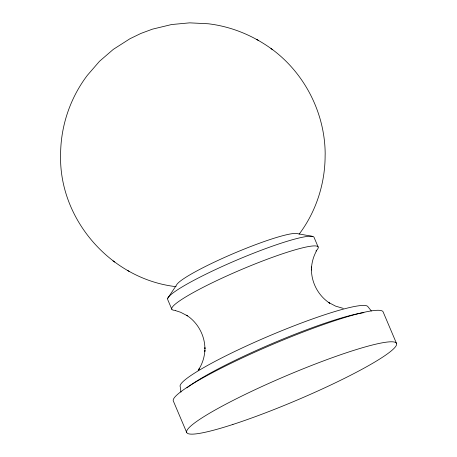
<?xml version="1.0" encoding="UTF-8"?>
<svg xmlns="http://www.w3.org/2000/svg" width="457" height="457" viewBox="0 0 457 457"><rect width="100%" height="100%" fill="white"/><g stroke="black" fill="none" stroke-linecap="round" stroke-linejoin="round"><path stroke-width="0.69" d="M311.446 270.03L311.525 266.951L311.497 268.053C311.868 261.907 313.662 255.869 316.707 250.522M167.753 298.261L176.476 285.134A66.265 7.729 -23 0 1 233.636 253.464A66.265 7.729 -23 0 1 297.341 233.624L312.794 236.452M299.118 234.213C316.027 211.751 325.076 183.834 325.121 155.757L325.173 153.706C324.898 113.347 305.036 73.96 272.726 49.767L270.972 48.613M198.149 370.364L199.64 368.268L198.355 370.107C202.217 364.229 204.49 357.334 204.89 350.313L204.862 351.41L204.947 347.674L204.919 348.754C204.867 335.432 197.75 322.431 186.547 315.216L187.593 315.901L180.606 312.268L175.614 310.646M176.059 286.659C112.285 279.461 60.067 221.319 60.553 156.968L60.604 154.923C60.598 126.338 70.104 98.044 87.396 75.279L99.54 61.261L113.29 49.385L129.925 38.754L140.887 33.441L152.427 29.162L171.592 24.535L189.666 22.85L208.266 23.77C231.636 26.529 253.841 35.812 272.726 49.767M343.218 308.372L335.667 306.167L328.692 302.517L329.737 303.202C318.558 295.953 311.468 282.934 311.457 269.607M256.663 39.308L258.274 40.365M127.452 270.315L129.063 271.367M112.999 260.913L114.753 262.061M371.352 310.994L367.994 306.767A102.048 11.905 -23 0 0 268.322 336.301A102.048 11.905 -23 0 0 180.252 386.776L180.955 392.135M396.448 343.287L383.08 311.783A113.976 13.299 -23 0 0 271.755 344.767A113.976 13.299 -23 0 0 173.392 401.143L186.764 432.648M318.123 246.946L314.01 237.252A79.518 9.277 -23 0 0 236.343 260.262A79.518 9.277 -23 0 0 167.719 299.598L171.832 309.286M175.494 310.337A79.518 9.277 -23 0 1 242.376 269.144A79.518 9.277 -23 0 1 315.941 250.99M186.902 387.89A104.39 12.179 -23 0 1 272.189 343.55A104.39 12.179 -23 0 1 363.875 312.651M232.921 424.444A113.976 13.299 -23 0 0 396.396 345.195A113.976 13.299 -23 0 0 245.5 394.26A113.976 13.299 -23 0 0 232.921 424.444"/></g></svg>
